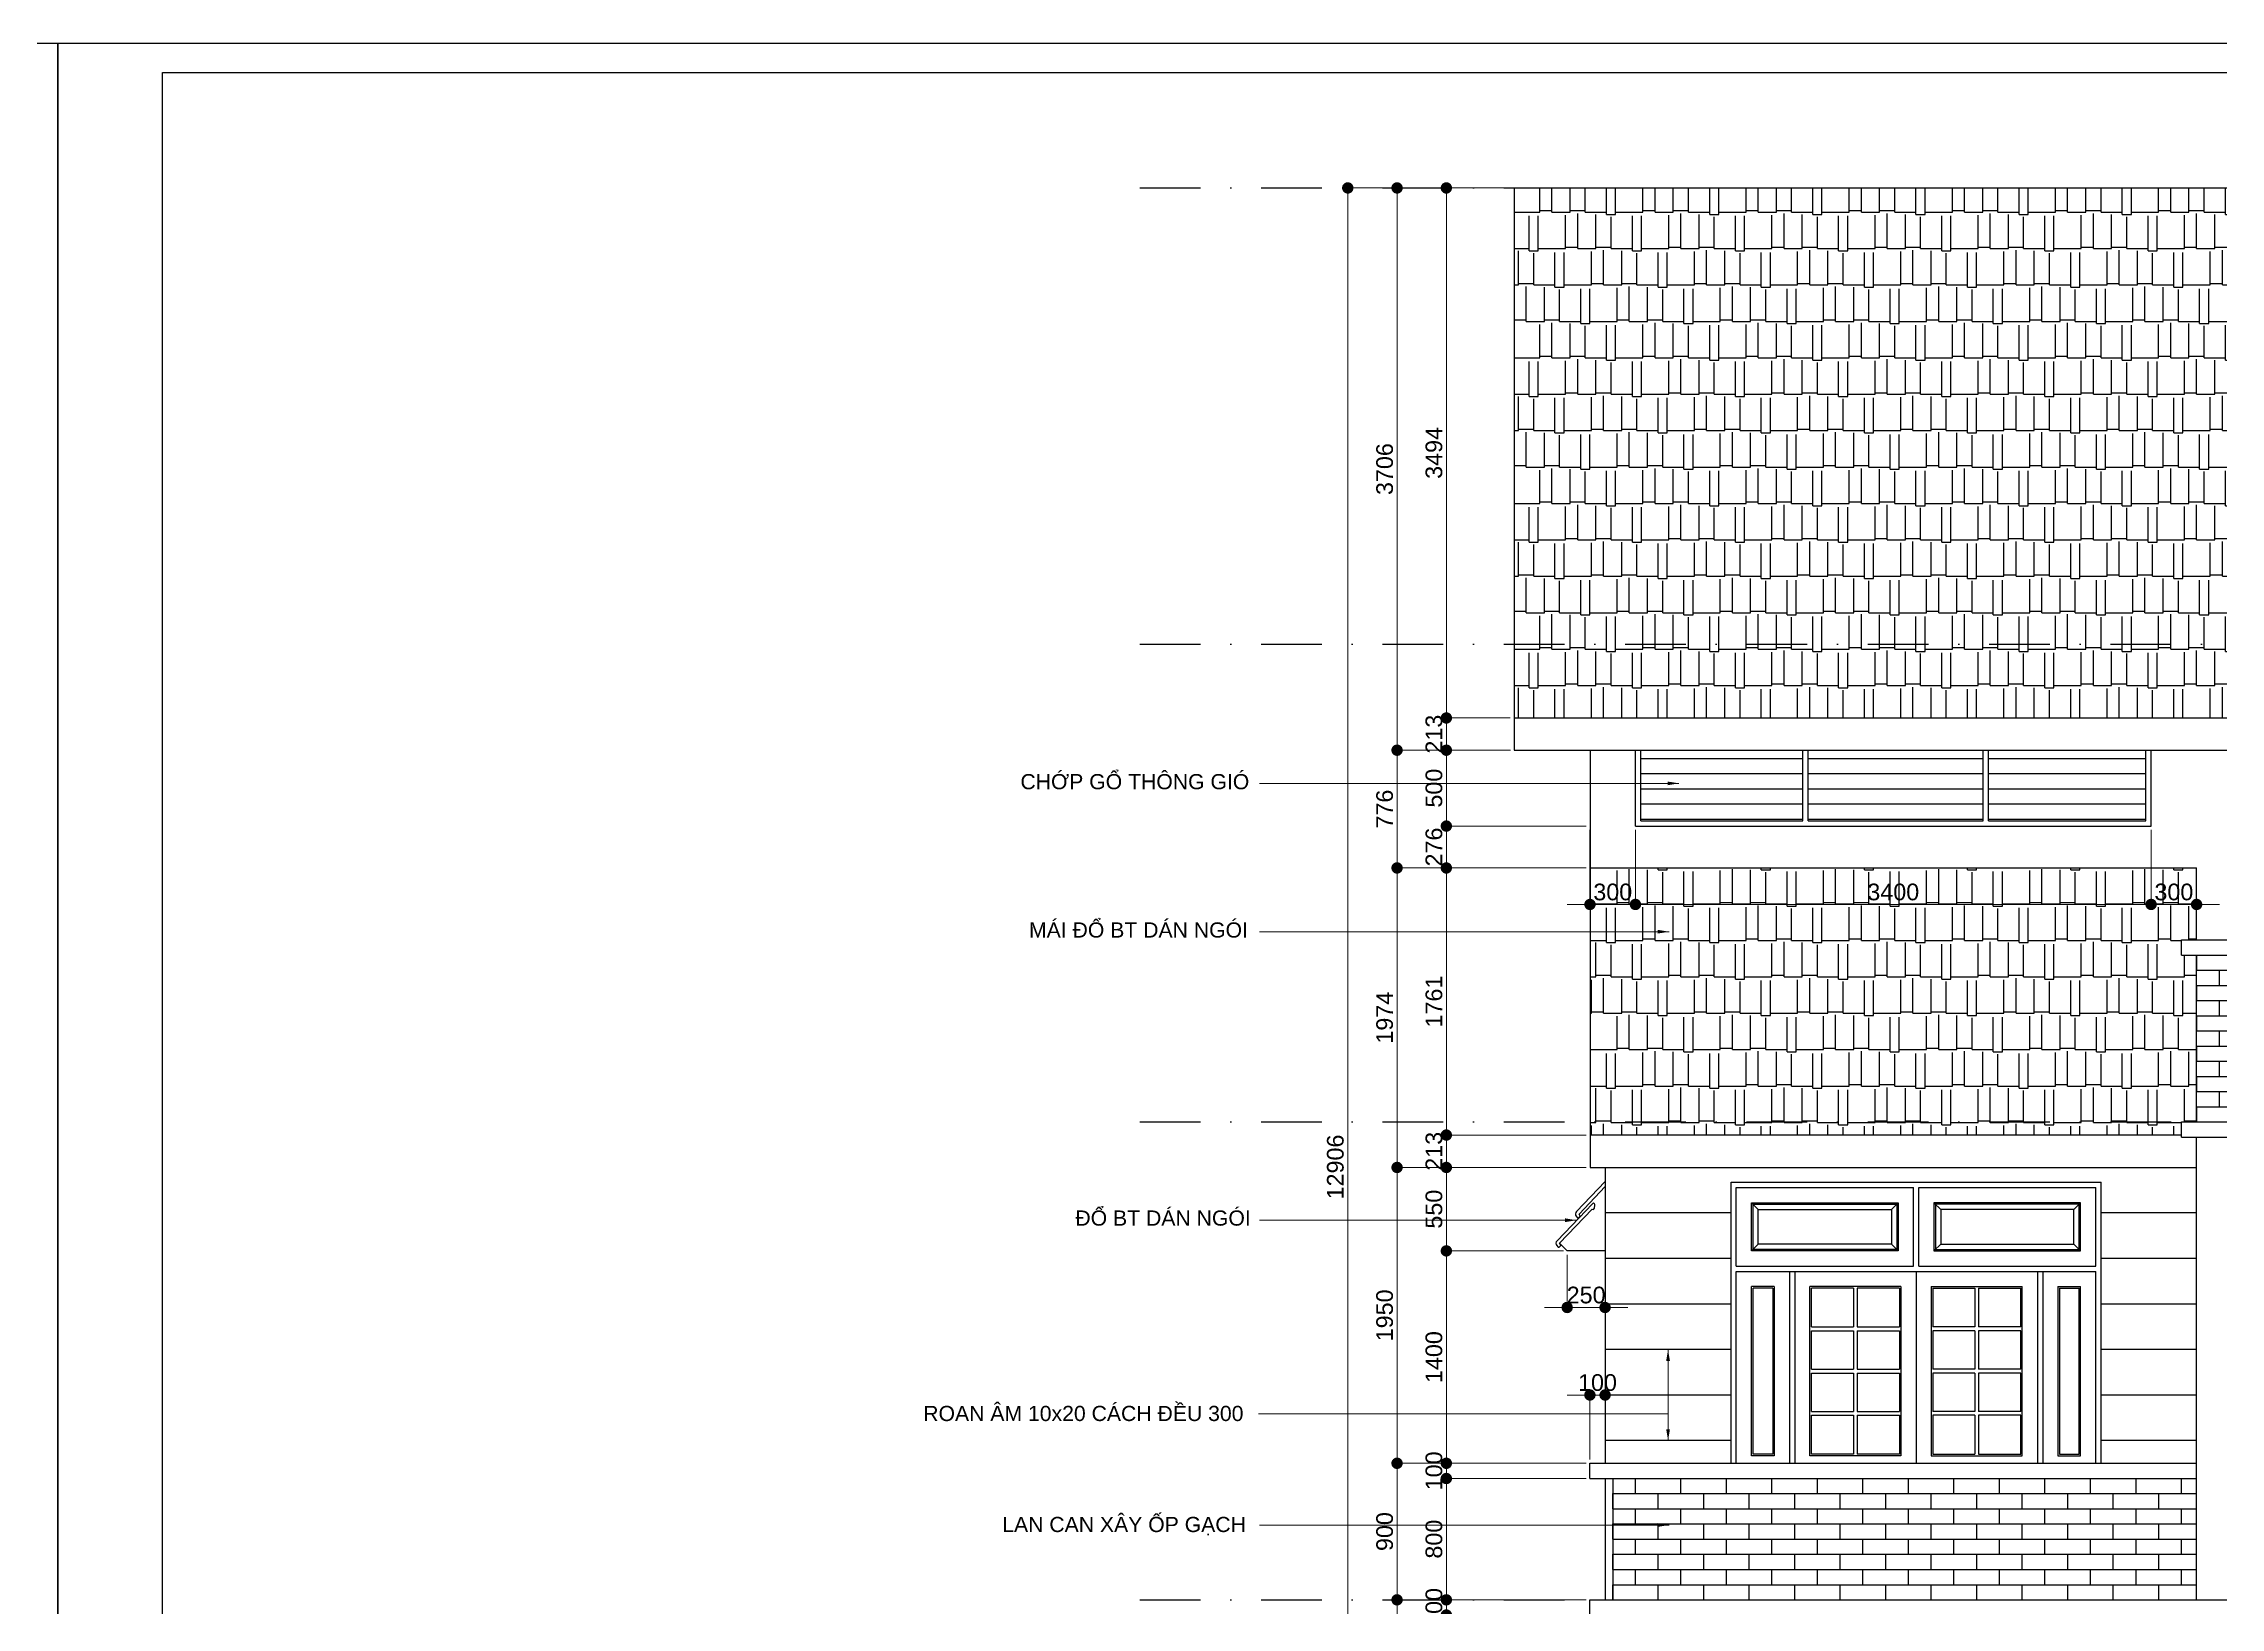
# Model space of a CAD drawing. Header units: millimetres. Extents: x -257631 to 60726, y -119421 to -4977.
# Drawn here: x -97750 to -69044, y -25593 to -4977 of the extents above; entities that cross this region are included whole.
import ezdxf

# ---------------------------------------------------------------- set-up
doc = ezdxf.new("R2010")
doc.units = ezdxf.units.MM
doc.header["$LTSCALE"] = 400
doc.header["$MEASUREMENT"] = 0
doc.header["$PDMODE"] = 35
doc.linetypes.add('DASHDOTX2', pattern=[2, 1, -0.5, 0, -0.5])
for name, color, linetype in [('HACTH', 8, 'Continuous'), ('KHUNG', 5, 'Continuous'), ('net 2', 7, 'Continuous'), ('net 3', 144, 'Continuous'), ('THAY', 7, 'Continuous')]:
    doc.layers.add(name, color=color, linetype=linetype)
doc.styles.add('VNI-AVO', font='vhelven.ttf', dxfattribs={"height": 220})
doc.dimstyles.new('style-50', dxfattribs={"dimscale": 0, "dimtxt": 2.3, "dimasz": 150, "dimexe": 50, "dimexo": 50, "dimgap": 50, "dimtad": 1, "dimdec": 0, "dimlfac": 0.5, "dimzin": 9, "dimtxsty": 'VNI-AVO', "dimblk": 'DOT', "dimcen": 0, "dimdle": 150, "dimclrd": 146, "dimclre": 146, "dimclrt": 7, "dimadec": 0, "dimazin": 0, "dimtfac": 1, "dimtdec": 0, "dimtix": 1, "dimtmove": 2, "dimatfit": 3, "dimfxl": 0, "dimlwd": 13, "dimlwe": 13, "dimarcsym": 0})
pattern_1 = [(0, (0, 0), (1020, 480), [240, -200, 280, -120, 360, -160]), (0, (240, 20), (1020, 480), [200, -760, 160, -240]), (0, (720, -30), (1020, 480), [120, -1240]), (90, (0, 0), (-340, 480), [460, -1460]), (90, (240, 0), (-340, 480), [450, -1470]), (90, (440, 0), (-340, 480), [420, -1500]), (90, (720, -30), (-340, 480), [460, -1460]), (90, (840, -30), (-340, 480), [460, -1460]), (90, (1200, 0), (-340, 480), [440, -1480])]

# ---------------------------------------------------------------- blocks, each defined once
blk = doc.blocks.new('_Dot')
at = {"color": 0, "linetype": 'ByBlock', "lineweight": -2}
blk.add_line((-0.5, 0), (-1, 0), dxfattribs=at)
at = {"color": 0, "linetype": 'ByBlock', "lineweight": 100, "const_width": 0.5}
blk.add_lwpolyline([(-0.25, 0, 1), (0.25, 0, 1)], format="xyb", close=True, dxfattribs=at)
blk = doc.blocks.new('*D589')
at = {"layer": 'Defpoints', "color": 0}
for p in [(158423, 123397), (159023, 122845), (159023, 122364)]:
    blk.add_point(p, dxfattribs=at)
at = {"layer": 'net 2', "color": 146, "lineweight": 13}
for p, q in [((158423, 123347), (158423, 122314)), ((159023, 122795), (159023, 122314)), ((158273, 122364), (158123, 122364)), ((158423, 122364), (159023, 122364)), ((159173, 122364), (159323, 122364))]:
    blk.add_line(p, q, dxfattribs=at)
at = {"layer": 'net 2', "color": 146, "lineweight": 13, "xscale": 150, "yscale": 150, "zscale": 150}
blk.add_blockref('_Dot', (158423, 122364), dxfattribs=at)
at = {"layer": 'net 2', "color": 146, "lineweight": 13, "xscale": 150, "yscale": 150, "zscale": 150, "rotation": 180}
blk.add_blockref('_Dot', (159023, 122364), dxfattribs=at)
at = {"layer": 'net 2', "color": 7, "insert": (158723, 122527), "char_height": 220, "attachment_point": 5, "style": 'VNI-AVO'}
blk.add_mtext('300', dxfattribs=at)
blk = doc.blocks.new('*D588')
at = {"layer": 'Defpoints', "color": 0}
for p in [(151623, 123397), (158423, 123397), (158423, 122364)]:
    blk.add_point(p, dxfattribs=at)
at = {"layer": 'net 2', "color": 146, "lineweight": 13}
for p, q in [((151623, 123347), (151623, 122314)), ((158423, 123347), (158423, 122314)), ((151773, 122364), (158273, 122364))]:
    blk.add_line(p, q, dxfattribs=at)
at = {"layer": 'net 2', "color": 146, "lineweight": 13, "xscale": 150, "yscale": 150, "zscale": 150, "rotation": 180}
blk.add_blockref('_Dot', (151623, 122364), dxfattribs=at)
at = {"layer": 'net 2', "color": 146, "lineweight": 13, "xscale": 150, "yscale": 150, "zscale": 150}
blk.add_blockref('_Dot', (158423, 122364), dxfattribs=at)
at = {"layer": 'net 2', "color": 7, "insert": (155023, 122527), "char_height": 220, "attachment_point": 5, "style": 'VNI-AVO'}
blk.add_mtext('3400', dxfattribs=at)
blk = doc.blocks.new('*D587')
at = {"layer": 'Defpoints', "color": 0}
for p in [(151024, 123397), (151623, 123397), (151024, 122364)]:
    blk.add_point(p, dxfattribs=at)
at = {"layer": 'net 2', "color": 146, "lineweight": 13}
for p, q in [((151024, 123347), (151024, 122314)), ((151623, 123347), (151623, 122314)), ((150874, 122364), (150724, 122364)), ((151623, 122364), (151024, 122364)), ((151773, 122364), (151923, 122364))]:
    blk.add_line(p, q, dxfattribs=at)
at = {"layer": 'net 2', "color": 146, "lineweight": 13, "xscale": 150, "yscale": 150, "zscale": 150}
blk.add_blockref('_Dot', (151024, 122364), dxfattribs=at)
at = {"layer": 'net 2', "color": 146, "lineweight": 13, "xscale": 150, "yscale": 150, "zscale": 150, "rotation": 180}
blk.add_blockref('_Dot', (151623, 122364), dxfattribs=at)
at = {"layer": 'net 2', "color": 7, "insert": (151324, 122527), "char_height": 220, "attachment_point": 5, "style": 'VNI-AVO'}
blk.add_mtext('300', dxfattribs=at)
blk = doc.blocks.new('*D556')
at = {"layer": 'Defpoints', "color": 0}
for p in [(151223, 115897), (151023, 114997), (151223, 114997)]:
    blk.add_point(p, dxfattribs=at)
at = {"layer": 'net 2', "color": 146, "lineweight": 13}
for p, q in [((150873, 115897), (150723, 115897)), ((151023, 115047), (151023, 115947)), ((151023, 115897), (151223, 115897)), ((151223, 115047), (151223, 115947)), ((151373, 115897), (151523, 115897))]:
    blk.add_line(p, q, dxfattribs=at)
at = {"layer": 'net 2', "color": 146, "lineweight": 13, "xscale": 150, "yscale": 150, "zscale": 150}
blk.add_blockref('_Dot', (151023, 115897), dxfattribs=at)
at = {"layer": 'net 2', "color": 146, "lineweight": 13, "xscale": 150, "yscale": 150, "zscale": 150, "rotation": 180}
blk.add_blockref('_Dot', (151223, 115897), dxfattribs=at)
at = {"layer": 'net 2', "color": 7, "insert": (151123, 116060), "char_height": 220, "attachment_point": 5, "style": 'VNI-AVO'}
blk.add_mtext('100', dxfattribs=at)
blk = doc.blocks.new('*D552')
at = {"layer": 'Defpoints', "color": 0}
for p in [(150723, 117797), (151223, 117797), (151223, 117051)]:
    blk.add_point(p, dxfattribs=at)
at = {"layer": 'net 2', "color": 146, "lineweight": 13}
for p, q in [((150723, 117747), (150723, 117001)), ((151223, 117747), (151223, 117001)), ((150573, 117051), (150423, 117051)), ((150723, 117051), (151223, 117051)), ((151373, 117051), (151523, 117051))]:
    blk.add_line(p, q, dxfattribs=at)
at = {"layer": 'net 2', "color": 146, "lineweight": 13, "xscale": 150, "yscale": 150, "zscale": 150}
blk.add_blockref('_Dot', (150723, 117051), dxfattribs=at)
at = {"layer": 'net 2', "color": 146, "lineweight": 13, "xscale": 150, "yscale": 150, "zscale": 150, "rotation": 180}
blk.add_blockref('_Dot', (151223, 117051), dxfattribs=at)
at = {"layer": 'net 2', "color": 7, "insert": (150973, 117214), "char_height": 220, "attachment_point": 5, "style": 'VNI-AVO'}
blk.add_mtext('250', dxfattribs=at)
blk = doc.blocks.new('*D468')
at = {"layer": 'Defpoints', "color": 0}
for p in [(150027, 131809), (147830, 105997), (150127, 105997)]:
    blk.add_point(p, dxfattribs=at)
at = {"layer": 'HACTH', "color": 146, "lineweight": 13}
for p, q in [((149977, 131809), (147780, 131809)), ((147830, 131659), (147830, 106147)), ((150077, 105997), (147780, 105997))]:
    blk.add_line(p, q, dxfattribs=at)
at = {"layer": 'HACTH', "color": 146, "lineweight": 13, "xscale": 150, "yscale": 150, "zscale": 150}
for p, rotation in [((147830, 131809), 90), ((147830, 105997), 270)]:
    blk.add_blockref('_Dot', p, dxfattribs=dict(at, rotation=rotation))
at = {"layer": 'HACTH', "color": 7, "insert": (147667, 118903), "char_height": 220, "attachment_point": 5, "rotation": 90, "style": 'VNI-AVO'}
blk.add_mtext('12906', dxfattribs=at)
blk = doc.blocks.new('*D466')
at = {"layer": 'Defpoints', "color": 0}
for p in [(150023, 123397), (149130, 122845), (150974, 122845)]:
    blk.add_point(p, dxfattribs=at)
at = {"layer": 'HACTH', "color": 146, "lineweight": 13}
for p, q in [((149130, 123547), (149130, 123697)), ((149973, 123397), (149080, 123397)), ((149130, 123397), (149130, 122845)), ((150924, 122845), (149080, 122845)), ((149130, 122695), (149130, 122545))]:
    blk.add_line(p, q, dxfattribs=at)
at = {"layer": 'HACTH', "color": 146, "lineweight": 13, "xscale": 150, "yscale": 150, "zscale": 150}
for p, rotation in [((149130, 123397), 270), ((149130, 122845), 90)]:
    blk.add_blockref('_Dot', p, dxfattribs=dict(at, rotation=rotation))
at = {"layer": 'HACTH', "color": 7, "insert": (148967, 123121), "char_height": 220, "attachment_point": 5, "rotation": 90, "style": 'VNI-AVO'}
blk.add_mtext('276', dxfattribs=at)
blk = doc.blocks.new('*D465')
at = {"layer": 'Defpoints', "color": 0}
for p in [(148480, 131809), (150027, 131809), (150027, 124397)]:
    blk.add_point(p, dxfattribs=at)
at = {"layer": 'HACTH', "color": 146, "lineweight": 13}
for p, q in [((149977, 131809), (148430, 131809)), ((148480, 124547), (148480, 131659)), ((149977, 124397), (148430, 124397))]:
    blk.add_line(p, q, dxfattribs=at)
at = {"layer": 'HACTH', "color": 146, "lineweight": 13, "xscale": 150, "yscale": 150, "zscale": 150}
for p, rotation in [((148480, 131809), 90), ((148480, 124397), 270)]:
    blk.add_blockref('_Dot', p, dxfattribs=dict(at, rotation=rotation))
at = {"layer": 'HACTH', "color": 7, "insert": (148317, 128103), "char_height": 220, "attachment_point": 5, "rotation": 90, "style": 'VNI-AVO'}
blk.add_mtext('3706', dxfattribs=at)
blk = doc.blocks.new('*D464')
at = {"layer": 'Defpoints', "color": 0}
for p in [(148480, 124397), (150027, 124397), (151024, 122845)]:
    blk.add_point(p, dxfattribs=at)
at = {"layer": 'HACTH', "color": 146, "lineweight": 13}
for p, q in [((149977, 124397), (148430, 124397)), ((148480, 122995), (148480, 124247)), ((150974, 122845), (148430, 122845))]:
    blk.add_line(p, q, dxfattribs=at)
at = {"layer": 'HACTH', "color": 146, "lineweight": 13, "xscale": 150, "yscale": 150, "zscale": 150}
for p, rotation in [((148480, 124397), 90), ((148480, 122845), 270)]:
    blk.add_blockref('_Dot', p, dxfattribs=dict(at, rotation=rotation))
at = {"layer": 'HACTH', "color": 7, "insert": (148317, 123621), "char_height": 220, "attachment_point": 5, "rotation": 90, "style": 'VNI-AVO'}
blk.add_mtext('776', dxfattribs=at)
blk = doc.blocks.new('*D463')
at = {"layer": 'Defpoints', "color": 0}
for p in [(148480, 122845), (151024, 122845), (150027, 118897)]:
    blk.add_point(p, dxfattribs=at)
at = {"layer": 'HACTH', "color": 146, "lineweight": 13}
for p, q in [((150974, 122845), (148430, 122845)), ((148480, 119047), (148480, 122695)), ((149977, 118897), (148430, 118897))]:
    blk.add_line(p, q, dxfattribs=at)
at = {"layer": 'HACTH', "color": 146, "lineweight": 13, "xscale": 150, "yscale": 150, "zscale": 150}
for p, rotation in [((148480, 122845), 90), ((148480, 118897), 270)]:
    blk.add_blockref('_Dot', p, dxfattribs=dict(at, rotation=rotation))
at = {"layer": 'HACTH', "color": 7, "insert": (148317, 120871), "char_height": 220, "attachment_point": 5, "rotation": 90, "style": 'VNI-AVO'}
blk.add_mtext('1974', dxfattribs=at)
blk = doc.blocks.new('*D462')
at = {"layer": 'Defpoints', "color": 0}
for p in [(148480, 118897), (150027, 118897), (150027, 114997)]:
    blk.add_point(p, dxfattribs=at)
at = {"layer": 'HACTH', "color": 146, "lineweight": 13}
for p, q in [((149977, 118897), (148430, 118897)), ((148480, 115147), (148480, 118747)), ((149977, 114997), (148430, 114997))]:
    blk.add_line(p, q, dxfattribs=at)
at = {"layer": 'HACTH', "color": 146, "lineweight": 13, "xscale": 150, "yscale": 150, "zscale": 150}
for p, rotation in [((148480, 118897), 90), ((148480, 114997), 270)]:
    blk.add_blockref('_Dot', p, dxfattribs=dict(at, rotation=rotation))
at = {"layer": 'HACTH', "color": 7, "insert": (148317, 116947), "char_height": 220, "attachment_point": 5, "rotation": 90, "style": 'VNI-AVO'}
blk.add_mtext('1950', dxfattribs=at)
blk = doc.blocks.new('*D460')
at = {"layer": 'Defpoints', "color": 0}
for p in [(150027, 113197), (148480, 108697), (150973, 108697)]:
    blk.add_point(p, dxfattribs=at)
at = {"layer": 'HACTH', "color": 146, "lineweight": 13}
for p, q in [((149977, 113197), (148430, 113197)), ((148480, 113047), (148480, 108847)), ((150923, 108697), (148430, 108697))]:
    blk.add_line(p, q, dxfattribs=at)
at = {"layer": 'HACTH', "color": 146, "lineweight": 13, "xscale": 150, "yscale": 150, "zscale": 150}
for p, rotation in [((148480, 113197), 90), ((148480, 108697), 270)]:
    blk.add_blockref('_Dot', p, dxfattribs=dict(at, rotation=rotation))
at = {"layer": 'HACTH', "color": 7, "insert": (148317, 110947), "char_height": 220, "attachment_point": 5, "rotation": 90, "style": 'VNI-AVO'}
blk.add_mtext('2250', dxfattribs=at)
blk = doc.blocks.new('*D459')
at = {"layer": 'Defpoints', "color": 0}
for p in [(148480, 114997), (150027, 114997), (150027, 113197)]:
    blk.add_point(p, dxfattribs=at)
at = {"layer": 'HACTH', "color": 146, "lineweight": 13}
for p, q in [((149977, 114997), (148430, 114997)), ((148480, 113347), (148480, 114847)), ((149977, 113197), (148430, 113197))]:
    blk.add_line(p, q, dxfattribs=at)
at = {"layer": 'HACTH', "color": 146, "lineweight": 13, "xscale": 150, "yscale": 150, "zscale": 150}
for p, rotation in [((148480, 114997), 90), ((148480, 113197), 270)]:
    blk.add_blockref('_Dot', p, dxfattribs=dict(at, rotation=rotation))
at = {"layer": 'HACTH', "color": 7, "insert": (148317, 114097), "char_height": 220, "attachment_point": 5, "rotation": 90, "style": 'VNI-AVO'}
blk.add_mtext('900', dxfattribs=at)
blk = doc.blocks.new('*D454')
at = {"layer": 'Defpoints', "color": 0}
for p in [(149130, 131809), (150023, 131809), (150023, 124822)]:
    blk.add_point(p, dxfattribs=at)
at = {"layer": 'HACTH', "color": 146, "lineweight": 13}
for p, q in [((149973, 131809), (149080, 131809)), ((149130, 124972), (149130, 131659)), ((149973, 124822), (149080, 124822))]:
    blk.add_line(p, q, dxfattribs=at)
at = {"layer": 'HACTH', "color": 146, "lineweight": 13, "xscale": 150, "yscale": 150, "zscale": 150}
for p, rotation in [((149130, 131809), 90), ((149130, 124822), 270)]:
    blk.add_blockref('_Dot', p, dxfattribs=dict(at, rotation=rotation))
at = {"layer": 'HACTH', "color": 7, "insert": (148967, 128316), "char_height": 220, "attachment_point": 5, "rotation": 90, "style": 'VNI-AVO'}
blk.add_mtext('3494', dxfattribs=at)
blk = doc.blocks.new('*D453')
at = {"layer": 'Defpoints', "color": 0}
for p in [(149130, 124822), (150023, 124822), (150023, 124397)]:
    blk.add_point(p, dxfattribs=at)
at = {"layer": 'HACTH', "color": 146, "lineweight": 13}
for p, q in [((149130, 124972), (149130, 125122)), ((149973, 124822), (149080, 124822)), ((149130, 124397), (149130, 124822)), ((149973, 124397), (149080, 124397)), ((149130, 124247), (149130, 124097))]:
    blk.add_line(p, q, dxfattribs=at)
at = {"layer": 'HACTH', "color": 146, "lineweight": 13, "xscale": 150, "yscale": 150, "zscale": 150}
for p, rotation in [((149130, 124822), 270), ((149130, 124397), 90)]:
    blk.add_blockref('_Dot', p, dxfattribs=dict(at, rotation=rotation))
at = {"layer": 'HACTH', "color": 7, "insert": (148967, 124609), "char_height": 220, "attachment_point": 5, "rotation": 90, "style": 'VNI-AVO'}
blk.add_mtext('213', dxfattribs=at)
blk = doc.blocks.new('*D452')
at = {"layer": 'Defpoints', "color": 0}
for p in [(149130, 124397), (150023, 124397), (151024, 123397)]:
    blk.add_point(p, dxfattribs=at)
at = {"layer": 'HACTH', "color": 146, "lineweight": 13}
for p, q in [((149973, 124397), (149080, 124397)), ((149130, 123547), (149130, 124247)), ((150974, 123397), (149080, 123397))]:
    blk.add_line(p, q, dxfattribs=at)
at = {"layer": 'HACTH', "color": 146, "lineweight": 13, "xscale": 150, "yscale": 150, "zscale": 150}
for p, rotation in [((149130, 124397), 90), ((149130, 123397), 270)]:
    blk.add_blockref('_Dot', p, dxfattribs=dict(at, rotation=rotation))
at = {"layer": 'HACTH', "color": 7, "insert": (148967, 123897), "char_height": 220, "attachment_point": 5, "rotation": 90, "style": 'VNI-AVO'}
blk.add_mtext('500', dxfattribs=at)
blk = doc.blocks.new('*D451')
at = {"layer": 'Defpoints', "color": 0}
for p in [(149130, 122845), (151024, 122845), (151024, 119324)]:
    blk.add_point(p, dxfattribs=at)
at = {"layer": 'HACTH', "color": 146, "lineweight": 13}
for p, q in [((150974, 122845), (149080, 122845)), ((149130, 119474), (149130, 122695)), ((150974, 119324), (149080, 119324))]:
    blk.add_line(p, q, dxfattribs=at)
at = {"layer": 'HACTH', "color": 146, "lineweight": 13, "xscale": 150, "yscale": 150, "zscale": 150}
for p, rotation in [((149130, 122845), 90), ((149130, 119324), 270)]:
    blk.add_blockref('_Dot', p, dxfattribs=dict(at, rotation=rotation))
at = {"layer": 'HACTH', "color": 7, "insert": (148967, 121084), "char_height": 220, "attachment_point": 5, "rotation": 90, "style": 'VNI-AVO'}
blk.add_mtext('1761', dxfattribs=at)
blk = doc.blocks.new('*D450')
at = {"layer": 'Defpoints', "color": 0}
for p in [(149130, 119324), (151024, 119324), (151024, 118897)]:
    blk.add_point(p, dxfattribs=at)
at = {"layer": 'HACTH', "color": 146, "lineweight": 13}
for p, q in [((149130, 119474), (149130, 119624)), ((150974, 119324), (149080, 119324)), ((149130, 118897), (149130, 119324)), ((150974, 118897), (149080, 118897)), ((149130, 118747), (149130, 118597))]:
    blk.add_line(p, q, dxfattribs=at)
at = {"layer": 'HACTH', "color": 146, "lineweight": 13, "xscale": 150, "yscale": 150, "zscale": 150}
for p, rotation in [((149130, 119324), 270), ((149130, 118897), 90)]:
    blk.add_blockref('_Dot', p, dxfattribs=dict(at, rotation=rotation))
at = {"layer": 'HACTH', "color": 7, "insert": (148967, 119110), "char_height": 220, "attachment_point": 5, "rotation": 90, "style": 'VNI-AVO'}
blk.add_mtext('213', dxfattribs=at)
blk = doc.blocks.new('*D449')
at = {"layer": 'Defpoints', "color": 0}
for p in [(149130, 118897), (151024, 118897), (150723, 117797)]:
    blk.add_point(p, dxfattribs=at)
at = {"layer": 'HACTH', "color": 146, "lineweight": 13}
for p, q in [((150974, 118897), (149080, 118897)), ((149130, 117947), (149130, 118747)), ((150673, 117797), (149080, 117797))]:
    blk.add_line(p, q, dxfattribs=at)
at = {"layer": 'HACTH', "color": 146, "lineweight": 13, "xscale": 150, "yscale": 150, "zscale": 150}
for p, rotation in [((149130, 118897), 90), ((149130, 117797), 270)]:
    blk.add_blockref('_Dot', p, dxfattribs=dict(at, rotation=rotation))
at = {"layer": 'HACTH', "color": 7, "insert": (148967, 118347), "char_height": 220, "attachment_point": 5, "rotation": 90, "style": 'VNI-AVO'}
blk.add_mtext('550', dxfattribs=at)
blk = doc.blocks.new('*D448')
at = {"layer": 'Defpoints', "color": 0}
for p in [(149130, 117797), (150723, 117797), (151023, 114997)]:
    blk.add_point(p, dxfattribs=at)
at = {"layer": 'HACTH', "color": 146, "lineweight": 13}
for p, q in [((150673, 117797), (149080, 117797)), ((149130, 115147), (149130, 117647)), ((150973, 114997), (149080, 114997))]:
    blk.add_line(p, q, dxfattribs=at)
at = {"layer": 'HACTH', "color": 146, "lineweight": 13, "xscale": 150, "yscale": 150, "zscale": 150}
for p, rotation in [((149130, 117797), 90), ((149130, 114997), 270)]:
    blk.add_blockref('_Dot', p, dxfattribs=dict(at, rotation=rotation))
at = {"layer": 'HACTH', "color": 7, "insert": (148967, 116397), "char_height": 220, "attachment_point": 5, "rotation": 90, "style": 'VNI-AVO'}
blk.add_mtext('1400', dxfattribs=at)
blk = doc.blocks.new('*D447')
at = {"layer": 'Defpoints', "color": 0}
for p in [(149130, 114997), (151023, 114997), (151023, 114797)]:
    blk.add_point(p, dxfattribs=at)
at = {"layer": 'HACTH', "color": 146, "lineweight": 13}
for p, q in [((149130, 115147), (149130, 115297)), ((150973, 114997), (149080, 114997)), ((149130, 114797), (149130, 114997)), ((150973, 114797), (149080, 114797)), ((149130, 114647), (149130, 114497))]:
    blk.add_line(p, q, dxfattribs=at)
at = {"layer": 'HACTH', "color": 146, "lineweight": 13, "xscale": 150, "yscale": 150, "zscale": 150}
for p, rotation in [((149130, 114997), 270), ((149130, 114797), 90)]:
    blk.add_blockref('_Dot', p, dxfattribs=dict(at, rotation=rotation))
at = {"layer": 'HACTH', "color": 7, "insert": (148967, 114897), "char_height": 220, "attachment_point": 5, "rotation": 90, "style": 'VNI-AVO'}
blk.add_mtext('100', dxfattribs=at)
blk = doc.blocks.new('*D446')
at = {"layer": 'Defpoints', "color": 0}
for p in [(149130, 114797), (151023, 114797), (151023, 113197)]:
    blk.add_point(p, dxfattribs=at)
at = {"layer": 'HACTH', "color": 146, "lineweight": 13}
for p, q in [((150973, 114797), (149080, 114797)), ((149130, 113347), (149130, 114647)), ((150973, 113197), (149080, 113197))]:
    blk.add_line(p, q, dxfattribs=at)
at = {"layer": 'HACTH', "color": 146, "lineweight": 13, "xscale": 150, "yscale": 150, "zscale": 150}
for p, rotation in [((149130, 114797), 90), ((149130, 113197), 270)]:
    blk.add_blockref('_Dot', p, dxfattribs=dict(at, rotation=rotation))
at = {"layer": 'HACTH', "color": 7, "insert": (148967, 113997), "char_height": 220, "attachment_point": 5, "rotation": 90, "style": 'VNI-AVO'}
blk.add_mtext('800', dxfattribs=at)
blk = doc.blocks.new('*D445')
at = {"layer": 'Defpoints', "color": 0}
for p in [(149130, 113197), (151023, 113197), (151023, 112997)]:
    blk.add_point(p, dxfattribs=at)
at = {"layer": 'HACTH', "color": 146, "lineweight": 13}
for p, q in [((149130, 113347), (149130, 113497)), ((150973, 113197), (149080, 113197)), ((149130, 112997), (149130, 113197)), ((150973, 112997), (149080, 112997)), ((149130, 112847), (149130, 112697))]:
    blk.add_line(p, q, dxfattribs=at)
at = {"layer": 'HACTH', "color": 146, "lineweight": 13, "xscale": 150, "yscale": 150, "zscale": 150}
for p, rotation in [((149130, 113197), 270), ((149130, 112997), 90)]:
    blk.add_blockref('_Dot', p, dxfattribs=dict(at, rotation=rotation))
at = {"layer": 'HACTH', "color": 7, "insert": (148967, 113097), "char_height": 220, "attachment_point": 5, "rotation": 90, "style": 'VNI-AVO'}
blk.add_mtext('100', dxfattribs=at)

msp = doc.modelspace()

# ---------------------------------------------------------------- hatches: boundary and pattern name
at = {"layer": 'HACTH'}
h = msp.add_hatch(dxfattribs=at)
h.set_pattern_fill('AR-RSHKE,_O', color=256, scale=40)
h.set_pattern_definition(pattern_1)
h.paths.add_polyline_path([(-62158.3, -9074), (-68958.3, -9074), (-68958.3, -7080.1), (-62158.3, -7080.1), (-62158.3, -6880.1), (-78358.3, -6880.1), (-78358.3, -12892.8), (-62158.3, -12892.8)])
h.paths.add_polyline_path([(-62158.3, -12892.8), (-78358.3, -12892.8), (-78358.3, -13867.3), (-62158.3, -13867.3)])
h = msp.add_hatch(dxfattribs=at)
h.set_pattern_fill('_USER,_O', color=256, scale=200, pattern_type=0)
h.set_pattern_definition([(0, (0, 0), (0, 200), [])])
h.paths.add_polyline_path([(-70028.3, -14292.8), (-72104.9, -14292.8), (-72104.9, -15222.8), (-70028.3, -15222.8)])
h.paths.add_polyline_path([(-72174.9, -14292.8), (-74481.6, -14292.8), (-74481.6, -15222.8), (-72174.9, -15222.8)])
h.paths.add_polyline_path([(-74551.6, -14292.8), (-76688.3, -14292.8), (-76688.3, -15222.8), (-74551.6, -15222.8)])
h = msp.add_hatch(dxfattribs=at)
h.set_pattern_fill('AR-RSHKE,_O', color=256, scale=40)
h.set_pattern_definition(pattern_1)
h.paths.add_polyline_path([(-77357.5, -19192.8), (-69358.3, -19192.8), (-69358.3, -16992.8), (-69558.3, -16992.8), (-69558.3, -16792.8), (-69358.3, -16792.8), (-69358.3, -15844.2), (-77357.5, -15844.2)])
h.paths.add_polyline_path([(-69558.3, -19192.8), (-77357.5, -19192.8), (-77357.5, -19366), (-69558.3, -19366)])
h.paths.add_polyline_path([(-77366.9, -15994.6), (-76748.8, -15994.6), (-76748.8, -16330.8), (-77366.9, -16330.8)], flags=9)
h.paths.add_polyline_path([(-73757.1, -15994.6), (-72959.5, -15994.6), (-72959.5, -16330.8), (-73757.1, -16330.8)], flags=24)
h.paths.add_polyline_path([(-69967.3, -15994.6), (-69349.3, -15994.6), (-69349.3, -16330.8), (-69967.3, -16330.8)], flags=9)
h = msp.add_hatch(dxfattribs=at)
h.set_pattern_fill('AR-BRSTD', color=256, scale=75, style=0)
h.set_pattern_definition([(0, (-69358.26, -19192.84), (0, 200.025), []), (90, (-69358.26, -19192.84), (-300, 200.025), [200.025, -200.025])])
h.paths.add_polyline_path([(-62158.3, -19192.8), (-62158.3, -16992.8), (-69358.3, -16992.8), (-69358.3, -19192.8)])
h = msp.add_hatch(dxfattribs=at)
h.set_pattern_fill('AR-BRSTD', color=256, scale=75, style=0)
h.set_pattern_definition([(0, (-77058.26, -25492.84), (0, 200.025), []), (90, (-77058.26, -25492.84), (-300, 200.025), [200.025, -200.025])])
h.paths.add_polyline_path([(-69358.3, -23892.8), (-77058.3, -23892.8), (-77058.3, -25492.8), (-69358.3, -25492.8)])

# ---------------------------------------------------------------- linework, layer by layer
at = {"layer": 'HACTH', "linetype": 'DASHDOTX2', "ltscale": 2}
for p, q in [((-83294.7, -6880.1), (-57067.8, -6880.1)), ((-83294.7, -12892.8), (-57067.8, -12892.8)), ((-83294.7, -19192.8), (-57067.8, -19192.8)), ((-83294.7, -25492.8), (-57067.8, -25492.8))]:
    msp.add_line(p, q, dxfattribs=at)
at = {"layer": 'HACTH'}
for p, q in [((-75428.3, -20058.8), (-73093.3, -20058.8)), ((-75428.3, -21092.8), (-75428.3, -20058.8)), ((-73093.3, -21092.8), (-73093.3, -20058.8)), ((-73023.3, -21092.8), (-73023.3, -20058.8)), ((-73023.3, -20058.8), (-70688.3, -20058.8)), ((-70688.3, -21092.8), (-70688.3, -20058.8)), ((-75138.3, -20348.8), (-75228.3, -20258.8)), ((-73383.3, -20348.8), (-73293.3, -20258.8)), ((-72733.3, -20348.8), (-72823.3, -20258.8)), ((-70978.3, -20348.8), (-70888.3, -20258.8)), ((-75498.3, -20392.8), (-77158.3, -20392.8)), ((-69358.3, -20392.8), (-70618.3, -20392.8)), ((-75138.3, -20802.8), (-75228.3, -20892.8)), ((-73383.3, -20802.8), (-73293.3, -20892.8)), ((-72733.3, -20802.8), (-72823.3, -20892.8)), ((-70978.3, -20802.8), (-70888.3, -20892.8)), ((-75498.3, -20992.8), (-77158.3, -20992.8)), ((-75428.3, -21092.8), (-73093.3, -21092.8)), ((-75428.3, -21162.8), (-70688.3, -21162.8)), ((-75428.3, -23692.8), (-75428.3, -21162.8)), ((-74728.3, -21162.8), (-74728.3, -23692.8)), ((-74658.3, -21162.8), (-74658.3, -23692.8)), ((-73058.3, -21162.8), (-73058.3, -23692.8)), ((-73023.3, -21092.8), (-70688.3, -21092.8)), ((-71458.3, -21162.8), (-71458.3, -23692.8)), ((-71388.3, -21162.8), (-71388.3, -23692.8)), ((-70688.3, -23692.8), (-70688.3, -21162.8)), ((-69358.3, -20992.8), (-70618.3, -20992.8)), ((-74928.3, -21362.8), (-75228.3, -21362.8)), ((-75228.3, -23592.8), (-75228.3, -21362.8)), ((-74948.3, -21382.8), (-75208.3, -21382.8)), ((-75208.3, -23572.8), (-75208.3, -21382.8)), ((-74948.3, -21382.8), (-74948.3, -23572.8)), ((-74928.3, -21362.8), (-74928.3, -23592.8)), ((-74458.3, -23592.8), (-74458.3, -21362.8)), ((-73258.3, -21362.8), (-74458.3, -21362.8)), ((-74438.3, -21895.3), (-74438.3, -21382.8)), ((-73883.3, -21382.8), (-74438.3, -21382.8)), ((-73883.3, -21382.8), (-73883.3, -21895.3)), ((-73278.3, -21382.8), (-73833.3, -21382.8)), ((-73833.3, -21382.8), (-73833.3, -21895.3)), ((-73278.3, -21382.8), (-73278.3, -21895.3)), ((-73258.3, -21362.8), (-73258.3, -23592.8)), ((-72858.3, -21362.8), (-71658.3, -21362.8)), ((-72858.3, -21362.8), (-72858.3, -23592.8)), ((-72838.3, -21382.8), (-72838.3, -21895.3)), ((-72838.3, -21382.8), (-72283.3, -21382.8)), ((-72283.3, -21382.8), (-72283.3, -21895.3)), ((-72233.3, -21382.8), (-72233.3, -21895.3)), ((-72233.3, -21382.8), (-71678.3, -21382.8)), ((-71678.3, -21895.3), (-71678.3, -21382.8)), ((-71658.3, -23592.8), (-71658.3, -21362.8)), ((-71188.3, -21362.8), (-70888.3, -21362.8)), ((-71188.3, -21362.8), (-71188.3, -23592.8)), ((-71168.3, -21382.8), (-70908.3, -21382.8)), ((-71168.3, -21382.8), (-71168.3, -23572.8)), ((-70908.3, -23572.8), (-70908.3, -21382.8)), ((-70888.3, -23592.8), (-70888.3, -21362.8)), ((-75498.3, -21592.8), (-77158.3, -21592.8)), ((-69358.3, -21592.8), (-70618.3, -21592.8)), ((-74438.3, -21895.3), (-73883.3, -21895.3)), ((-74438.3, -22452.8), (-74438.3, -21945.3)), ((-74438.3, -21945.3), (-73883.3, -21945.3)), ((-73883.3, -21945.3), (-73883.3, -22452.8)), ((-73833.3, -21895.3), (-73278.3, -21895.3)), ((-73833.3, -21945.3), (-73833.3, -22452.8)), ((-73833.3, -21945.3), (-73278.3, -21945.3)), ((-73278.3, -21945.3), (-73278.3, -22452.8)), ((-72283.3, -21895.3), (-72838.3, -21895.3)), ((-72838.3, -21945.3), (-72838.3, -22452.8)), ((-72283.3, -21945.3), (-72838.3, -21945.3)), ((-72283.3, -21945.3), (-72283.3, -22452.8)), ((-71678.3, -21895.3), (-72233.3, -21895.3)), ((-71678.3, -21945.3), (-72233.3, -21945.3)), ((-72233.3, -21945.3), (-72233.3, -22452.8)), ((-71678.3, -22452.8), (-71678.3, -21945.3)), ((-75498.3, -22192.8), (-77158.3, -22192.8)), ((-69358.3, -22192.8), (-70618.3, -22192.8)), ((-74438.3, -22452.8), (-73883.3, -22452.8)), ((-74438.3, -23010.3), (-74438.3, -22502.8)), ((-74438.3, -22502.8), (-73883.3, -22502.8)), ((-73883.3, -22502.8), (-73883.3, -23010.3)), ((-73833.3, -22452.8), (-73278.3, -22452.8)), ((-73833.3, -22502.8), (-73278.3, -22502.8)), ((-73833.3, -22502.8), (-73833.3, -23010.3)), ((-73278.3, -22502.8), (-73278.3, -23010.3)), ((-72283.3, -22452.8), (-72838.3, -22452.8)), ((-72283.3, -22502.8), (-72838.3, -22502.8)), ((-72838.3, -22502.8), (-72838.3, -23010.3)), ((-72283.3, -22502.8), (-72283.3, -23010.3)), ((-71678.3, -22452.8), (-72233.3, -22452.8)), ((-71678.3, -22502.8), (-72233.3, -22502.8)), ((-72233.3, -22502.8), (-72233.3, -23010.3)), ((-71678.3, -23010.3), (-71678.3, -22502.8)), ((-75498.3, -22792.8), (-77158.3, -22792.8)), ((-69358.3, -22792.8), (-70618.3, -22792.8)), ((-74438.3, -23010.3), (-73883.3, -23010.3)), ((-74438.3, -23572.8), (-74438.3, -23060.3)), ((-74438.3, -23060.3), (-73883.3, -23060.3)), ((-73883.3, -23060.3), (-73883.3, -23572.8)), ((-73833.3, -23010.3), (-73278.3, -23010.3)), ((-73833.3, -23060.3), (-73278.3, -23060.3)), ((-73833.3, -23060.3), (-73833.3, -23572.8)), ((-73278.3, -23060.3), (-73278.3, -23572.8)), ((-72283.3, -23010.3), (-72838.3, -23010.3)), ((-72283.3, -23060.3), (-72838.3, -23060.3)), ((-72838.3, -23060.3), (-72838.3, -23572.8)), ((-72283.3, -23060.3), (-72283.3, -23572.8)), ((-71678.3, -23010.3), (-72233.3, -23010.3)), ((-71678.3, -23060.3), (-72233.3, -23060.3)), ((-72233.3, -23060.3), (-72233.3, -23572.8)), ((-71678.3, -23572.8), (-71678.3, -23060.3)), ((-75498.3, -23392.8), (-77158.3, -23392.8)), ((-69358.3, -23392.8), (-70618.3, -23392.8)), ((-74928.3, -23592.8), (-75228.3, -23592.8)), ((-74948.3, -23572.8), (-75208.3, -23572.8)), ((-73258.3, -23592.8), (-74458.3, -23592.8)), ((-73883.3, -23572.8), (-74438.3, -23572.8)), ((-73278.3, -23572.8), (-73833.3, -23572.8)), ((-72858.3, -23592.8), (-71658.3, -23592.8)), ((-72838.3, -23572.8), (-72283.3, -23572.8)), ((-72233.3, -23572.8), (-71678.3, -23572.8)), ((-71188.3, -23592.8), (-70888.3, -23592.8)), ((-71168.3, -23572.8), (-70908.3, -23572.8))]:
    msp.add_line(p, q, dxfattribs=at)
for points in [[(-150321.7, -43125.1), (-97559.8, -43125.1), (-97559.8, -4977.1), (-150321.7, -4977.1)], [(-97559.8, -43125.1), (-44797.9, -43125.1), (-44797.9, -4977.1), (-97559.8, -4977.1)], [(-75228.3, -20258.8), (-73293.3, -20258.8), (-73293.3, -20892.8), (-75228.3, -20892.8)], [(-75208.3, -20278.8), (-73313.3, -20278.8), (-73313.3, -20872.8), (-75208.3, -20872.8)], [(-75138.3, -20348.8), (-73383.3, -20348.8), (-73383.3, -20802.8), (-75138.3, -20802.8)], [(-70888.3, -20258.8), (-72823.3, -20258.8), (-72823.3, -20892.8), (-70888.3, -20892.8)], [(-70908.3, -20278.8), (-72803.3, -20278.8), (-72803.3, -20872.8), (-70908.3, -20872.8)], [(-70978.3, -20348.8), (-72733.3, -20348.8), (-72733.3, -20802.8), (-70978.3, -20802.8)]]:
    msp.add_lwpolyline(points, close=True, dxfattribs=at)
at = {"layer": 'KHUNG'}
msp.add_lwpolyline([(-96183, -5356.7), (-45177.5, -5356.7), (-45177.5, -37762.6)], dxfattribs=at)
msp.add_lwpolyline([(-96183, -5356.7), (-45177.5, -5356.7), (-45177.5, -37762.6), (-96183, -37762.6)], close=True, dxfattribs=at)
at = {"layer": 'net 3'}
for p, q in [((-78358.3, -6880.1), (-62158.3, -6880.1)), ((-78358.3, -6880.1), (-78358.3, -14292.8)), ((-78358.3, -13867.3), (-62158.3, -13867.3)), ((-78358.3, -14292.8), (-62158.3, -14292.8)), ((-77357.5, -14292.8), (-77357.5, -19792.8)), ((-76758.3, -15292.8), (-76758.3, -14292.8)), ((-76688.3, -15222.8), (-76688.3, -14292.8)), ((-74551.6, -15222.8), (-74551.6, -14292.8)), ((-74481.6, -15222.8), (-74481.6, -14292.8)), ((-72174.9, -15222.8), (-72174.9, -14292.8)), ((-72104.9, -15222.8), (-72104.9, -14292.8)), ((-70028.3, -15222.8), (-70028.3, -14292.8)), ((-69958.3, -15292.8), (-69958.3, -14292.8)), ((-76758.3, -15292.8), (-69958.3, -15292.8)), ((-76688.3, -15222.8), (-74551.6, -15222.8)), ((-74481.6, -15222.8), (-72174.9, -15222.8)), ((-72104.9, -15222.8), (-70028.3, -15222.8)), ((-77357.5, -15844.2), (-69358.3, -15844.2)), ((-69358.3, -16792.8), (-69358.3, -15844.2)), ((-69558.3, -16792.8), (-62158.3, -16792.8)), ((-69558.3, -16992.8), (-69558.3, -16792.8)), ((-69558.3, -16992.8), (-62158.3, -16992.8)), ((-69358.3, -19192.8), (-69358.3, -16992.8)), ((-69558.3, -19192.8), (-62158.3, -19192.8)), ((-69558.3, -19392.8), (-69558.3, -19192.8)), ((-69558.3, -19366), (-77357.5, -19366)), ((-69558.3, -19392.8), (-62158.3, -19392.8)), ((-69358.3, -19792.8), (-69358.3, -19392.8)), ((-77357.5, -19792.8), (-69358.3, -19792.8)), ((-77158.3, -19792.8), (-77158.3, -23692.8)), ((-69358.3, -23892.8), (-69358.3, -19792.8)), ((-75498.3, -23692.8), (-75498.3, -19988.8)), ((-75498.3, -19988.8), (-70618.3, -19988.8)), ((-70618.3, -23692.8), (-70618.3, -19988.8)), ((-77658.3, -20892.8), (-77758.3, -20792.8)), ((-77158.3, -20892.8), (-77658.3, -20892.8)), ((-77358.3, -23692.8), (-69358.3, -23692.8)), ((-77358.3, -23892.8), (-77358.3, -23692.8)), ((-77358.3, -23892.8), (-69358.3, -23892.8)), ((-77158.3, -23892.8), (-77158.3, -25492.8)), ((-77058.3, -23892.8), (-77058.3, -25492.8)), ((-69358.3, -25492.8), (-69358.3, -23892.8)), ((-77358.3, -25692.8), (-77358.3, -25492.8)), ((-77358.3, -25492.8), (-69358.3, -25492.8)), ((-69358.3, -25492.8), (-62158.3, -25492.8))]:
    msp.add_line(p, q, dxfattribs=at)
msp.add_lwpolyline([(-77158.3, -19977.8), (-77535.9, -20372.7, 0.380549), (-77539.7, -20436.5), (-77527.4, -20452, 0.448699), (-77503.6, -20453.5), (-77486.1, -20436.1), (-77502, -20406.8), (-77158.3, -20045.7)], format="xyb", dxfattribs=at)
msp.add_lwpolyline([(-77299.8, -20313, 0.3909013), (-77300.4, -20274), (-77311.7, -20257.1), (-77333.9, -20279.3), (-77333.9, -20279.3), (-77333.9, -20279.3), (-77409.4, -20358.5), (-77409.4, -20358.5), (-77792.1, -20758.8, 0.380549), (-77796, -20822.5), (-77783.7, -20838.1, 0.448699), (-77759.8, -20839.6), (-77742.4, -20822.2), (-77758.3, -20792.8), (-77330.7, -20343.8), (-77311.5, -20346.1), (-77297.4, -20331.5), (-77300.3, -20313.5)], format="xyb", close=True, dxfattribs=at)

# ---------------------------------------------------------------- texts
at = {"layer": 'THAY', "ltscale": 5, "char_height": 200, "attachment_point": 1, "style": 'VNI-AVO'}
for s, insert in [('CHÔÙP GOÅ THOÂNG GIOÙ', (-84868.2, -14606.9)), ('MAÙI ÑOÅ BT DAÙN NGOÙI', (-84755, -16562.2)), ('ÑOÅ BT DAÙN NGOÙI', (-84143.5, -20359.6)), ('ROAN AÂM 10x20 CAÙCH ÑEÀU 300', (-86150, -22935.6)), ('LAN CAN XAÂY OÁP GAÏCH', (-85108.4, -24399))]:
    msp.add_mtext(s, dxfattribs=dict(at, insert=insert))

# ---------------------------------------------------------------- dimensions: what is measured, and where the dimension line sits
at = {"layer": 'HACTH'}
for base, p1, p2, picture, middle in [((-80551.6, -32692.8), (-78354.5, -6880.1), (-78255, -32692.8), '*D468', (-80714.7, -19786.5)), ((-79901.6, -6880.1), (-78354.5, -14292.8), (-78354.5, -6880.1), '*D465', (-80064.7, -10586.5)), ((-79251.6, -6880.1), (-78358.3, -13867.3), (-78358.3, -6880.1), '*D454', (-79414.7, -10373.7)), ((-79251.6, -13867.3), (-78358.3, -14292.8), (-78358.3, -13867.3), '*D453', (-79414.7, -14080.1)), ((-79901.6, -14292.8), (-77357.5, -15844.2), (-78354.5, -14292.8), '*D464', (-80064.7, -15068.5)), ((-79251.6, -14292.8), (-77357.5, -15292.8), (-78358.3, -14292.8), '*D452', (-79414.7, -14792.8)), ((-79251.6, -15844.2), (-78358.3, -15292.8), (-77407.5, -15844.2), '*D466', (-79414.7, -15568.5)), ((-79901.6, -15844.2), (-78354.5, -19792.8), (-77357.5, -15844.2), '*D463', (-80064.7, -17818.5)), ((-79251.6, -15844.2), (-77357.5, -19366), (-77357.5, -15844.2), '*D451', (-79414.7, -17605.1)), ((-79251.6, -19366), (-77357.5, -19792.8), (-77357.5, -19366), '*D450', (-79414.7, -19579.4)), ((-79901.6, -19792.8), (-78355, -23692.8), (-78354.5, -19792.8), '*D462', (-80064.7, -21742.8)), ((-79251.6, -19792.8), (-77658.3, -20892.8), (-77357.5, -19792.8), '*D449', (-79414.7, -20342.8)), ((-79251.6, -20892.8), (-77358.3, -23692.8), (-77658.3, -20892.8), '*D448', (-79414.7, -22292.8)), ((-79251.6, -23692.8), (-77358.3, -23892.8), (-77358.3, -23692.8), '*D447', (-79414.7, -23792.8)), ((-79901.6, -23692.8), (-78355, -25492.8), (-78355, -23692.8), '*D459', (-80064.7, -24592.8)), ((-79251.6, -23892.8), (-77358.3, -25492.8), (-77358.3, -23892.8), '*D446', (-79414.7, -24692.8)), ((-79251.6, -25492.8), (-77358.3, -25692.8), (-77358.3, -25492.8), '*D445', (-79414.7, -25592.8)), ((-79901.6, -29992.8), (-78355, -25492.8), (-77408.3, -29992.8), '*D460', (-80064.7, -27742.8))]:
    dim = msp.add_linear_dim(base=base, p1=p1, p2=p2, angle=90, dimstyle='style-50', override={"dimscale": 1}, dxfattribs=at)
    dim.commit()
    dim.dimension.update_dxf_attribs({"geometry": picture, "text_midpoint": middle, "insert": (-228381.8, -138689.6)})
at = {"layer": 'net 2'}
for base, p1, p2, picture, middle in [((-77357.5, -16325.8), (-76758.3, -15292.8), (-77357.5, -15292.8), '*D587', (-77057.9, -16162.7)), ((-69958.3, -16325.8), (-76758.3, -15292.8), (-69958.3, -15292.8), '*D588', (-73358.3, -16162.7)), ((-69358.3, -16325.8), (-69958.3, -15292.8), (-69358.3, -15844.2), '*D589', (-69658.3, -16162.7)), ((-77158.3, -21639), (-77658.3, -20892.8), (-77158.3, -20892.8), '*D552', (-77408.3, -21476)), ((-77158.3, -22792.8), (-77358.3, -23692.8), (-77158.3, -23692.8), '*D556', (-77258.3, -22629.8))]:
    dim = msp.add_linear_dim(base=base, p1=p1, p2=p2, dimstyle='style-50', override={"dimscale": 1}, dxfattribs=at)
    dim.commit()
    dim.dimension.update_dxf_attribs({"geometry": picture, "text_midpoint": middle, "insert": (-228381.8, -138689.6)})

# ---------------------------------------------------------------- leaders
at = {"layer": 'HACTH'}
for points in [[(-76185.4, -14729.8), (-81716.7, -14729.8)], [(-76315.4, -16685), (-81716.7, -16685)], [(-77537.1, -20488.3), (-81716.7, -20488.3)], [(-76328.3, -22192.8), (-76328.3, -23042.7), (-81728.9, -23042.7)], [(-76328.3, -23392.8), (-76328.3, -23042.7)], [(-76315.4, -24506), (-81716.7, -24506)]]:
    msp.add_leader(points, dimstyle='style-50', override={"dimscale": 1, "dimtad": 0}, dxfattribs=at)

doc.saveas('drawing.dxf')
